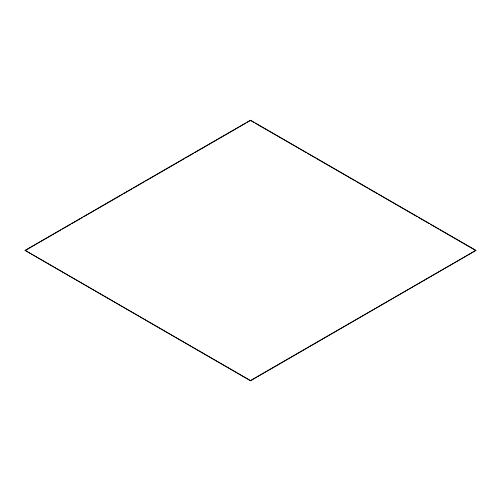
<?xml version="1.0" encoding="UTF-8"?>
<svg xmlns="http://www.w3.org/2000/svg" width="501" height="501" viewBox="0 0 501 501"><rect width="100%" height="100%" fill="white"/><g stroke="black" fill="none" stroke-linecap="round" stroke-linejoin="round"><path stroke-width="0.75" d="M25.05 250.368L250.5 120.209L475.95 250.368L250.5 380.791L25.05 250.368L250.5 380.535L475.95 250.368M25.726 250.237L60.934 229.915M62.287 229.132L70.409 224.442M71.762 223.659L82.596 217.403M83.949 216.626L122.545 194.344M123.897 193.561L132.02 188.871M133.372 188.088L144.207 181.838M145.559 181.055L184.149 158.773M185.508 157.99L193.63 153.3M194.983 152.517L245.759 123.202M247.112 122.419L250.5 120.465L253.888 122.419M255.241 123.202L306.017 152.517M307.37 153.3L315.492 157.99M316.851 158.773L355.441 181.055M356.793 181.838L367.628 188.088M368.98 188.871L377.103 193.561M378.455 194.344L417.051 216.626M418.404 217.403L429.238 223.659M430.591 224.442L438.713 229.132M440.066 229.915L475.274 250.237"/></g></svg>
